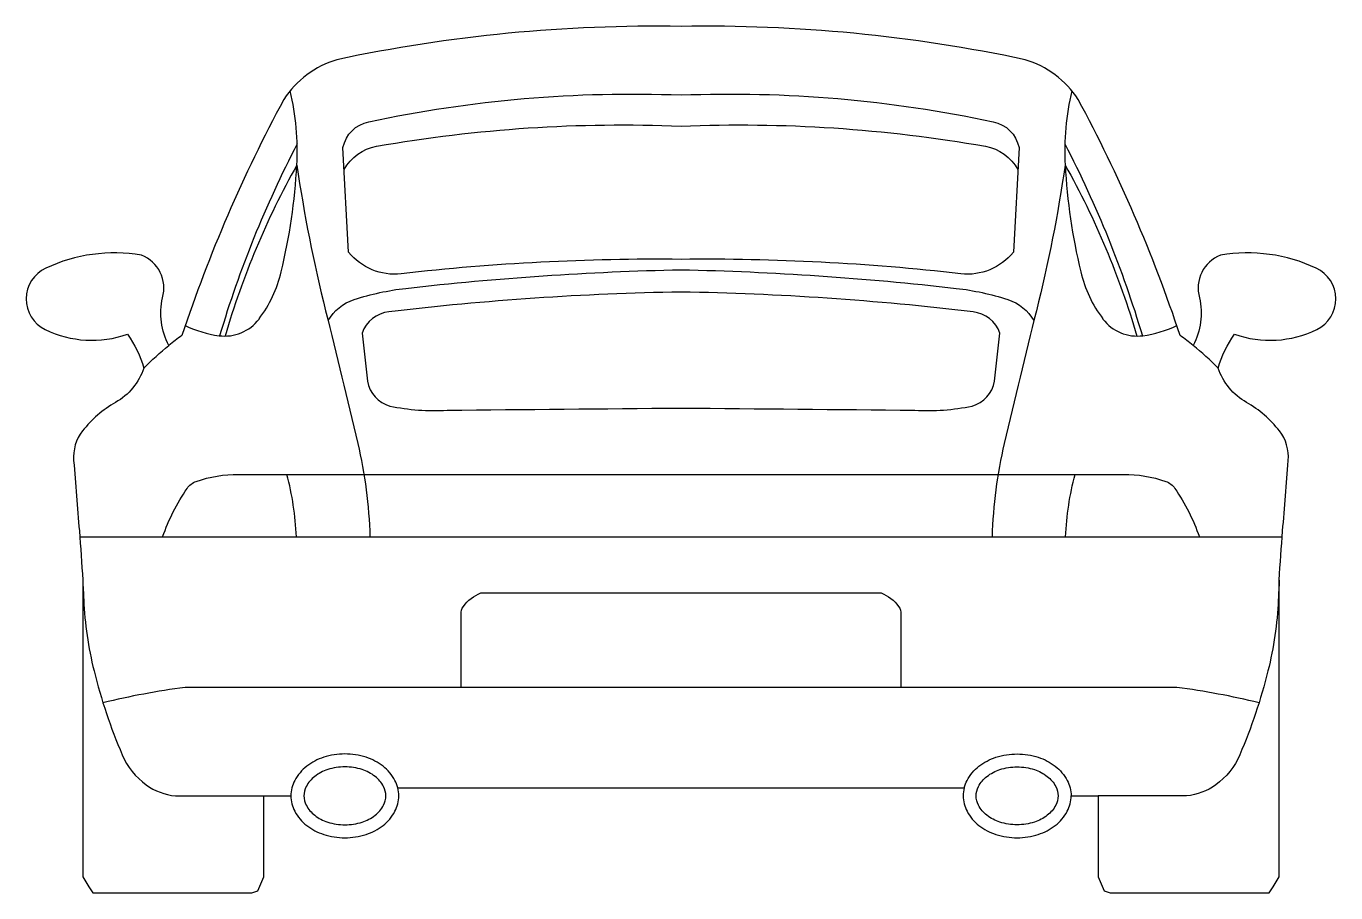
# Model space of a CAD drawing. Header units: millimetres. Extents: x -3256.17 to -3254.26, y 1872.51 to 1873.77.
import ezdxf

# ---------------------------------------------------------------- set-up
doc = ezdxf.new("R2010")
doc.units = ezdxf.units.MM
doc.header["$LTSCALE"] = 10
doc.layers.add('Veículos', color=2, linetype='Continuous')

msp = doc.modelspace()

# ---------------------------------------------------------------- linework, layer by layer
at = {"layer": 'Veículos'}
for points in [[(-3255.214, 1872.6609), (-3254.8012, 1872.6609, 0.062136), (-3254.8027, 1872.6491, 0.123049), (-3254.7971, 1872.6266, 0.105504), (-3254.7797, 1872.6059, 0.087523), (-3254.755, 1872.5929, 0.078008), (-3254.7241, 1872.588, 0.078008), (-3254.6932, 1872.5929, 0.087523), (-3254.6685, 1872.6059, 0.105504), (-3254.6511, 1872.6266, 0.123049), (-3254.6454, 1872.6491), (-3254.6059, 1872.6491), (-3254.6059, 1872.5312), (-3254.5971, 1872.5107), (-3254.5883, 1872.5078), (-3254.3566, 1872.5078), (-3254.3507, 1872.5165), (-3254.3419, 1872.5312), (-3254.3419, 1872.9637, -0.006417), (-3254.337, 1873.0355, -0.000224), (-3254.3287, 1873.1379, 0.187689), (-3254.3417, 1873.1812, 0.098821), (-3254.3896, 1873.2227, -0.185289), (-3254.4309, 1873.2729, -0.092535), (-3254.407, 1873.3222, 0.20081), (-3254.2873, 1873.3291, 0.630085), (-3254.288, 1873.4185, 0.153001), (-3254.4274, 1873.4374, 0.391104), (-3254.4581, 1873.3753, -0.179826), (-3254.4675, 1873.3058, 0.012315), (-3254.4864, 1873.3204, 0.043421), (-3254.6351, 1873.6646, 0.178274), (-3254.7125, 1873.7225, 0.056897), (-3255.214, 1873.771, 0.056897), (-3255.7156, 1873.7225, 0.178274), (-3255.793, 1873.6646, 0.043421), (-3255.9416, 1873.3204, 0.012315), (-3255.9606, 1873.3058, -0.179826), (-3255.97, 1873.3753, 0.391104), (-3256.0007, 1873.4374, 0.153001), (-3256.1401, 1873.4185, 0.630085), (-3256.1408, 1873.3291, 0.20081), (-3256.0211, 1873.3222, -0.092535), (-3255.9972, 1873.2729, -0.185289), (-3256.0384, 1873.2227, 0.098821), (-3256.0864, 1873.1812, 0.187689), (-3256.0994, 1873.1379, -0.000224), (-3256.0911, 1873.0355, -0.006417), (-3256.0862, 1872.9637), (-3256.0862, 1872.5312), (-3256.0774, 1872.5165), (-3256.0715, 1872.5078), (-3255.8398, 1872.5078), (-3255.831, 1872.5107), (-3255.8222, 1872.5312), (-3255.8222, 1872.6491), (-3255.7827, 1872.6491, 0.123049), (-3255.777, 1872.6266, 0.105504), (-3255.7596, 1872.6059, 0.087523), (-3255.7349, 1872.5929, 0.078008), (-3255.704, 1872.588, 0.078008), (-3255.6731, 1872.5929, 0.087523), (-3255.6484, 1872.6059, 0.105504), (-3255.631, 1872.6266, 0.123049), (-3255.6254, 1872.6491, 0.062136), (-3255.6269, 1872.6609)], [(-3255.214, 1873.4314, 0.031233), (-3255.6219, 1873.4103, -0.25747), (-3255.6986, 1873.4418), (-3255.7068, 1873.5946, -0.296288), (-3255.6692, 1873.6321, -0.061861), (-3255.214, 1873.6711, -0.061861), (-3254.7589, 1873.6321, -0.296288), (-3254.7213, 1873.5946), (-3254.7295, 1873.4418, -0.25747), (-3254.8062, 1873.4103, 0.031233)], [(-3255.214, 1873.3837, 0.025434), (-3255.6398, 1873.3549, 0.282656), (-3255.679, 1873.3239), (-3255.6709, 1873.2537, 0.293758), (-3255.6384, 1873.2175, 0.065182), (-3255.555, 1873.2113, -0.001117), (-3255.214, 1873.2145, -0.001117), (-3254.8731, 1873.2113, 0.065182), (-3254.7897, 1873.2175, 0.293758), (-3254.7571, 1873.2537), (-3254.7491, 1873.3239, 0.282656), (-3254.7882, 1873.3549, 0.025434)], [(-3255.7638, 1872.6491, 0.123049), (-3255.7603, 1872.6355, 0.105504), (-3255.748, 1872.6208, 0.087523), (-3255.7291, 1872.6109, 0.078008), (-3255.704, 1872.6069, 0.078008), (-3255.6789, 1872.6109, 0.087523), (-3255.66, 1872.6208, 0.105504), (-3255.6477, 1872.6355, 0.123049), (-3255.6443, 1872.6491, 0.123049), (-3255.6477, 1872.6628, 0.105504), (-3255.66, 1872.6774, 0.087523), (-3255.6789, 1872.6874, 0.078008), (-3255.704, 1872.6913, 0.078008), (-3255.7291, 1872.6874, 0.087523), (-3255.748, 1872.6774, 0.105504), (-3255.7603, 1872.6628, 0.123049)], [(-3254.6643, 1872.6491, -0.123049), (-3254.6677, 1872.6355, -0.105504), (-3254.6801, 1872.6208, -0.087523), (-3254.6989, 1872.6109, -0.078008), (-3254.7241, 1872.6069, -0.078008), (-3254.7492, 1872.6109, -0.087523), (-3254.7681, 1872.6208, -0.105504), (-3254.7804, 1872.6355, -0.123049), (-3254.7838, 1872.6491, -0.123049), (-3254.7804, 1872.6628, -0.105504), (-3254.7681, 1872.6774, -0.087523), (-3254.7492, 1872.6874, -0.078008), (-3254.7241, 1872.6913, -0.078008), (-3254.6989, 1872.6874, -0.087523), (-3254.6801, 1872.6774, -0.105504), (-3254.6677, 1872.6628, -0.123049)]]:
    msp.add_lwpolyline(points, format="xyb", close=True, dxfattribs=at)
for points in [[(-3255.705, 1873.5622, -0.229234), (-3255.6578, 1873.5963, -0.054241), (-3255.214, 1873.6255, -0.054241), (-3254.7703, 1873.5963, -0.229234), (-3254.7231, 1873.5622)], [(-3255.7736, 1873.5997, 0.047565), (-3255.8866, 1873.32, 0.047565)], [(-3254.6545, 1873.5997, -0.047565), (-3254.5415, 1873.32, -0.047565)], [(-3255.774, 1873.5689, 0.057511), (-3255.8785, 1873.3196, 0.057511)], [(-3255.774, 1873.5689, 0.025409), (-3255.7321, 1873.3563, -0.003789), (-3255.6853, 1873.1631, -0.050087), (-3255.6675, 1873.027)], [(-3254.6541, 1873.5689, -0.025409), (-3254.696, 1873.3563, 0.003789), (-3254.7428, 1873.1631, 0.050087), (-3254.7606, 1873.027)], [(-3254.6541, 1873.5689, -0.057511), (-3254.5496, 1873.3196, -0.057511)], [(-3255.7286, 1873.342, -0.184857), (-3255.6904, 1873.3728, -0.049946), (-3255.6154, 1873.3891, -0.023304), (-3255.214, 1873.4163, -0.023304), (-3254.8127, 1873.3891, -0.049946), (-3254.7377, 1873.3728, -0.184857), (-3254.6995, 1873.342, -0.184857)], [(-3255.9972, 1873.2729, -0.025259), (-3255.9606, 1873.3058, -0.043421)], [(-3254.4309, 1873.2729, 0.025259), (-3254.4675, 1873.3058, 0.043421)], [(-3255.9697, 1873.027, -0.062968), (-3255.9341, 1873.0973, -0.160566), (-3255.9206, 1873.1076, -0.088041), (-3255.8588, 1873.1178), (-3255.214, 1873.1178), (-3254.5693, 1873.1178, -0.088041), (-3254.5074, 1873.1076, -0.160566), (-3254.494, 1873.0973, -0.062968), (-3254.4584, 1873.027, -0.062968)], [(-3255.7747, 1873.027, 0.053777), (-3255.7886, 1873.1178, 0.053777)], [(-3254.6534, 1873.027, -0.053777), (-3254.6395, 1873.1178, -0.053777)], [(-3256.0862, 1872.9637, -0.002548), (-3256.0848, 1872.9351, 0.049619), (-3256.0697, 1872.8314, 0.040402), (-3256.0287, 1872.7091, 0.136102), (-3255.9936, 1872.6652, 0.132202), (-3255.9511, 1872.6491), (-3255.8222, 1872.6491)], [(-3254.3419, 1872.9637, 0.002548), (-3254.3433, 1872.9351, -0.049619), (-3254.3584, 1872.8314, -0.040402), (-3254.3994, 1872.7091, -0.136102), (-3254.4345, 1872.6652, -0.132202), (-3254.477, 1872.6491), (-3254.6059, 1872.6491)], [(-3255.5345, 1872.8072), (-3255.5345, 1872.9136, -0.191346), (-3255.5313, 1872.9254, -0.137438), (-3255.506, 1872.945), (-3255.214, 1872.945), (-3254.9221, 1872.945, -0.137438), (-3254.8968, 1872.9254, -0.191346), (-3254.8936, 1872.9136), (-3254.8936, 1872.8072)], [(-3254.3714, 1872.7848, 0.027239), (-3254.4912, 1872.8072), (-3255.214, 1872.8072), (-3255.9369, 1872.8072, 0.027239), (-3256.0567, 1872.7848, 0.027239)], [(-3255.6269, 1872.6609, 0.06045), (-3255.631, 1872.6717, 0.105504), (-3255.6484, 1872.6923, 0.087523), (-3255.6731, 1872.7054, 0.078008), (-3255.704, 1872.7102, 0.078008), (-3255.7349, 1872.7054, 0.087523), (-3255.7596, 1872.6923, 0.105504), (-3255.777, 1872.6717, 0.123049), (-3255.7827, 1872.6491, 0.123049)], [(-3254.8012, 1872.6609, -0.06045), (-3254.7971, 1872.6717, -0.105504), (-3254.7797, 1872.6923, -0.087523), (-3254.755, 1872.7054, -0.078008), (-3254.7241, 1872.7102, -0.078008), (-3254.6932, 1872.7054, -0.087523), (-3254.6685, 1872.6923, -0.105504), (-3254.6511, 1872.6717, -0.123049), (-3254.6454, 1872.6491, -0.123049)]]:
    msp.add_lwpolyline(points, format="xyb", dxfattribs=at)
msp.add_lwpolyline([(-3256.0904, 1873.027), (-3255.214, 1873.027), (-3254.3377, 1873.027)], dxfattribs=at)
for centre, radius, start, end in [((-3256.1412, 1873.5896), 0.3678, 356.7756, 13.7444), ((-3254.2869, 1873.5896), 0.3678, 166.2556, 183.2244), ((-3256.6608, 1873.6188), 0.8882, 346.6206, 356.7756), ((-3253.7673, 1873.6188), 0.8882, 183.2244, 193.3794), ((-3255.9773, 1873.4563), 0.1856, 322.9516, 346.6206), ((-3254.4508, 1873.4563), 0.1856, 193.3794, 217.0484), ((-3255.8655, 1873.4818), 0.1632, 244.1354, 262.2646), ((-3255.8791, 1873.3821), 0.0626, 262.2646, 322.9516), ((-3254.549, 1873.3821), 0.0626, 217.0484, 277.7354), ((-3254.5626, 1873.4818), 0.1632, 277.7354, 295.8646)]:
    msp.add_arc(centre, radius, start, end, dxfattribs=at)

doc.saveas('drawing.dxf')
